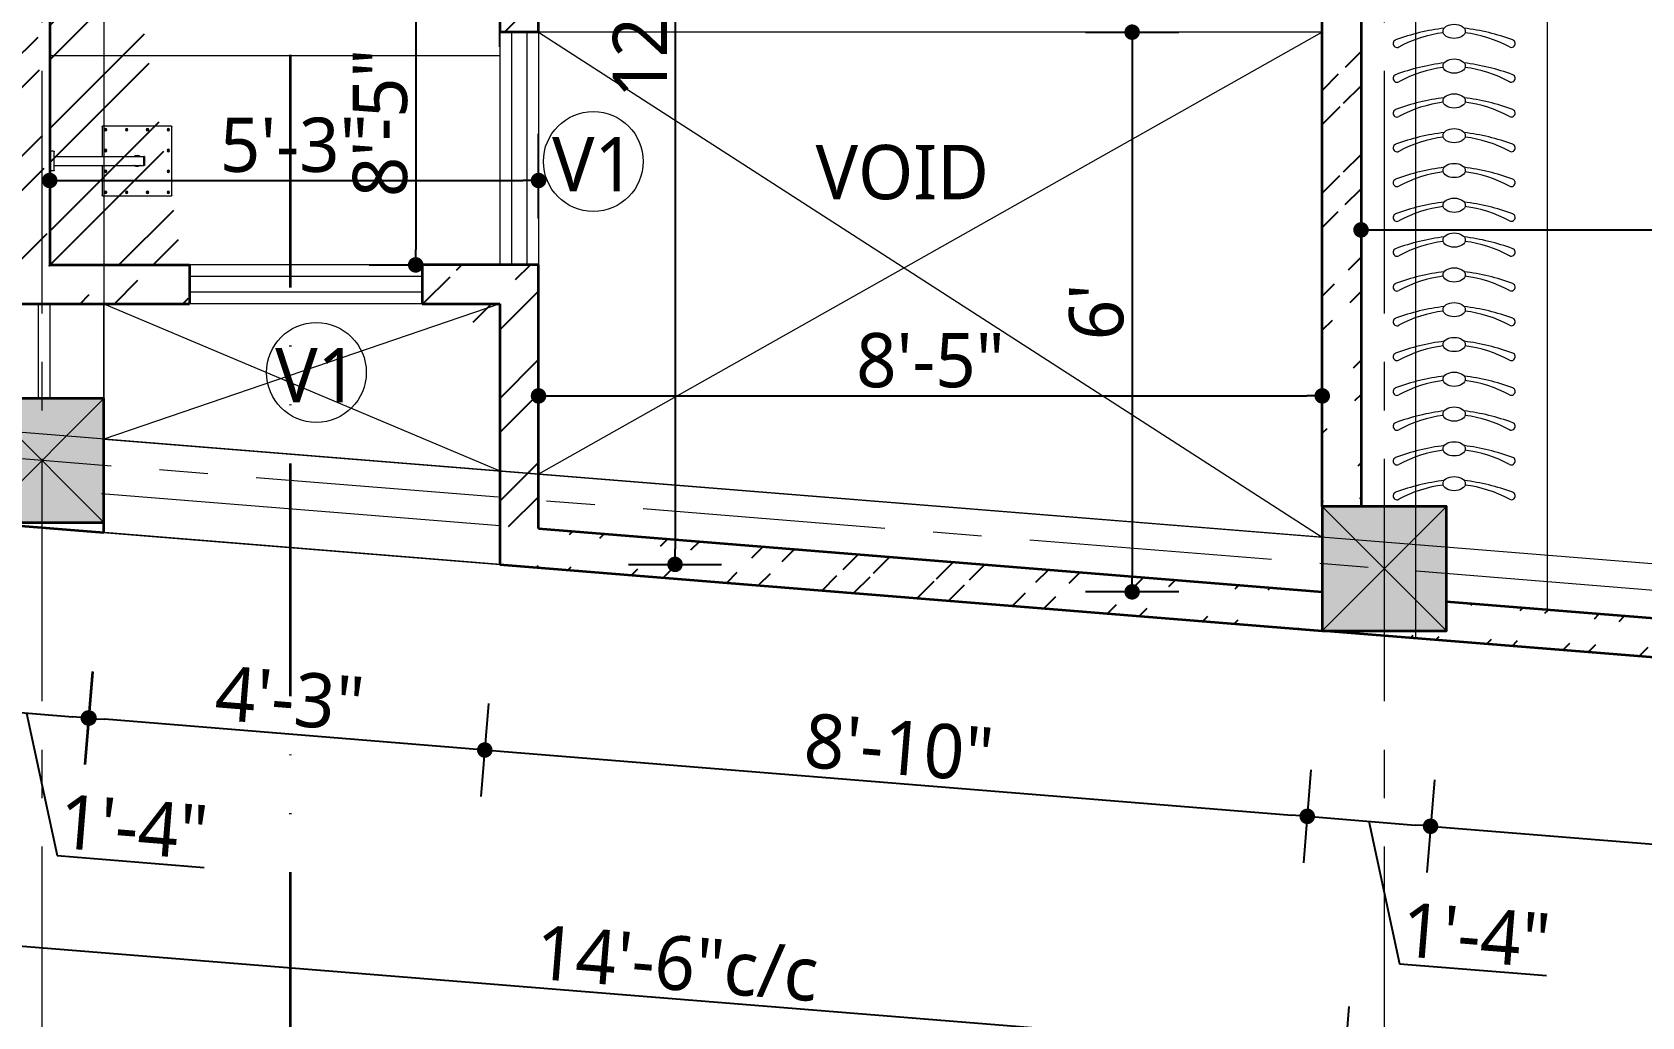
# Model space of a CAD drawing. Header units: inches. Extents: x 17146 to 31738, y -8920 to -2452.
# Drawn here: x 23002.5 to 23209.9, y -5385.4 to -5258.5 of the extents above; entities that cross this region are included whole.
import ezdxf

# ---------------------------------------------------------------- set-up
doc = ezdxf.new("R2010")
doc.units = ezdxf.units.IN
doc.header["$LTSCALE"] = 25
doc.header["$MEASUREMENT"] = 0
doc.header["$PDMODE"] = 3
for name, pattern in [('ACAD_ISO12W100', [21, 12, -3, 0, -3, 0, -3]), ('CENTER', [2, 1.25, -0.25, 0.25, -0.25]), ('CENTER2', [1.125, 0.75, -0.125, 0.125, -0.125])]:
    doc.linetypes.add(name, pattern=pattern)
doc.layers.get('Defpoints').update_dxf_attribs({"color": 251})
doc.layers.add('A-HATCH', color=7, linetype='Continuous')
doc.layers.add('Text-internal', color=7, linetype='Continuous')
for name, color, linetype, lineweight in [('A_Grid Name', 216, 'Continuous', 5), ('Center line', 252, 'CENTER', 20), ('Column', 130, 'Continuous', 35), ('Dim-external', 151, 'Continuous', 9), ('Dim-internal', 150, 'Continuous', 9), ('Door-window', 40, 'Continuous', 15), ('Furniture', 125, 'Continuous', 20), ('Hatch', 253, 'Continuous', 13), ('Section line', 30, 'Continuous', 35), ('sill', 30, 'Continuous', 20), ('text window', 212, 'Continuous', 20), ('Wall-Section', 6, 'Continuous', 35)]:
    doc.layers.add(name, color=color, linetype=linetype, lineweight=lineweight)
doc.styles.add('int text 1in-8ft', font='trebuc.ttf', dxfattribs={"height": 7})
doc.dimstyles.new('dim 1in-8ft', dxfattribs={"dimtxt": 7, "dimasz": 2, "dimexe": 6, "dimexo": 6, "dimgap": 1, "dimtad": 1, "dimdec": 0, "dimzin": 0, "dimdsep": 46, "dimlunit": 4, "dimtxsty": 'int text 1in-8ft', "dimblk": 'DOT', "dimcen": 4, "dimdle": 6, "dimclrt": 7, "dimadec": 0, "dimazin": 0, "dimtfac": 1, "dimtdec": 0, "dimtofl": 0, "dimtmove": 0, "dimatfit": 3, "dimfxl": 6, "dimfxlon": 1, "dimtolj": 1, "dimtzin": 0, "dimarcsym": 0})
doc.dimstyles.new('dim 1in-8ft c-c', dxfattribs={"dimtxt": 7, "dimasz": 2, "dimexe": 6, "dimexo": 6, "dimgap": 1, "dimtad": 1, "dimdec": 0, "dimzin": 0, "dimdsep": 46, "dimlunit": 4, "dimtxsty": 'int text 1in-8ft', "dimblk": 'DOT', "dimcen": 4, "dimdle": 6, "dimclrt": 7, "dimadec": 0, "dimazin": 0, "dimtfac": 1, "dimtdec": 0, "dimtofl": 0, "dimtmove": 0, "dimatfit": 3, "dimfxl": 6, "dimfxlon": 1, "dimtolj": 1, "dimtzin": 0, "dimarcsym": 0})
pattern_1 = [(45, (21802.997, -5239.595), (-6.629126, 6.629126), []), (45, (21807.416, -5239.595), (-6.629126, 6.629126), [])]

# ---------------------------------------------------------------- blocks, each defined once
blk = doc.blocks.new('col')
at = {"layer": 'Hatch'}
h = blk.add_hatch(color=256, dxfattribs=at)
h.dxf.hatch_style = 1
h.paths.add_polyline_path([(-8, -8), (8, -8), (8, 8), (-8, 8)])
at = {"layer": 'Column'}
blk.add_lwpolyline([(-8, -8), (8, -8), (8, 8), (-8, 8)], close=True, dxfattribs=at)
at = {"layer": 'Dim-external'}
for p, q in [((-8, 8), (8, -8)), ((8, 8), (-8, -8))]:
    blk.add_line(p, q, dxfattribs=at)
blk = doc.blocks.new('gridd')
at = {"layer": 'Dim-external'}
for p in [(168, -284.21), (341, -298.16)]:
    blk.add_blockref('col', p, dxfattribs=at)
blk = doc.blocks.new('Hanger')
at = {"layer": 'Furniture', "linetype": 'ByBlock', "ltscale": 100}
for centre, radius, start, end in [((2.32, -29.64), 30.31, 97.0193, 110.2753), ((-2.31, -29.64), 30.31, 69.7392, 82.9951), ((-8, -1.72), 0.537, 110.2753, 299.1036), ((0.62, -17.5), 17.44, 97.0449, 118.6315), ((-0.62, -17.5), 17.44, 61.383, 82.9696), ((8, -1.71), 0.537, 240.9108, 69.7392)]:
    blk.add_arc(centre, radius, start, end, dxfattribs=at)
blk.add_ellipse((0, 0), major_axis=(-1.55, 0), ratio=0.641458, dxfattribs=at)
blk = doc.blocks.new('*U40')
at = {"xscale": 0.9214072410725777, "yscale": 0.9214072410725777, "zscale": 0.9214072410725777}
blk.add_blockref('Hanger', (0, 0.58), dxfattribs=at)
blk = doc.blocks.new('*U39')
at = {"layer": 'Furniture', "color": 0, "linetype": 'ByBlock', "lineweight": -2, "transparency": 16777216}
for p in [(0, 85.23), (0, 80.74), (0, 76.26), (0, 71.77), (0, 67.29), (0, 62.8), (0, 58.31), (0, 53.83), (0, 49.34), (0, 44.86), (0, 40.37), (0, 35.89), (0, 31.4), (0, 26.91), (0, 22.43), (0, 17.94), (0, 13.46), (0, 8.97), (0, 4.49), (0, 0)]:
    blk.add_blockref('*U40', p, dxfattribs=at)
blk = doc.blocks.new('grid')
at = {"layer": 'Center line'}
for p, q in [((167, 115), (167, -402.29)), ((340, 115), (340, -416.08)), ((774, -334.17), (-175, -257.62))]:
    blk.add_line(p, q, dxfattribs=at)
blk = doc.blocks.new('_Dot')
at = {"color": 0, "linetype": 'ByBlock', "lineweight": -2}
blk.add_line((-0.5, 0), (-1, 0), dxfattribs=at)
at = {"color": 0, "linetype": 'ByBlock', "const_width": 0.5}
blk.add_lwpolyline([(-0.25, 0, 1), (0.25, 0, 1)], format="xyb", close=True, dxfattribs=at)
blk = doc.blocks.new('*D186')
at = {"layer": 'Defpoints', "color": 0, "transparency": 16777216}
for p in [(22995.73, -5321.69), (23011.73, -5321.85), (23009.71, -5346.89)]:
    blk.add_point(p, dxfattribs=at)
at = {"layer": 'Dim-external', "color": 0, "lineweight": -2, "transparency": 16777216}
for p, q in [((22994.28, -5339.63), (22993.31, -5351.59)), ((23010.19, -5340.91), (23009.22, -5352.87)), ((22995.79, -5345.77), (23007.71, -5346.73)), ((23001.75, -5346.25), (23005.69, -5364.63)), ((23005.69, -5364.63), (23024.66, -5366.16))]:
    blk.add_line(p, q, dxfattribs=at)
at = {"layer": 'Dim-external', "color": 0, "lineweight": -2, "transparency": 16777216, "xscale": 2, "yscale": 2, "zscale": 2}
for p, rotation in [((22993.8, -5345.61), 175.3884517382357), ((23009.71, -5346.89), 355.3884517382357)]:
    blk.add_blockref('_Dot', p, dxfattribs=dict(at, rotation=rotation))
at = {"layer": 'Dim-external', "color": 7, "transparency": 16777216, "insert": (23015.53, -5360.91), "char_height": 7, "attachment_point": 5, "rotation": 355.3885, "style": 'int text 1in-8ft'}
blk.add_mtext('\\A1;1\'-4"', dxfattribs=at)
blk = doc.blocks.new('*D187')
at = {"layer": 'Defpoints', "color": 0, "transparency": 16777216}
for p in [(23062.73, -5327.09), (23168.73, -5335.64), (23166.8, -5359.57)]:
    blk.add_point(p, dxfattribs=at)
at = {"layer": 'Dim-external', "color": 0, "lineweight": -2, "transparency": 16777216}
for p, q in [((23061.28, -5345.03), (23060.31, -5357)), ((23062.79, -5351.18), (23164.8, -5359.4)), ((23167.28, -5353.58), (23166.31, -5365.55))]:
    blk.add_line(p, q, dxfattribs=at)
at = {"layer": 'Dim-external', "color": 0, "lineweight": -2, "transparency": 16777216, "xscale": 2, "yscale": 2, "zscale": 2}
for p, rotation in [((23060.8, -5351.02), 175.3884517382357), ((23166.8, -5359.57), 355.3884517382357)]:
    blk.add_blockref('_Dot', p, dxfattribs=dict(at, rotation=rotation))
at = {"layer": 'Dim-external', "color": 7, "transparency": 16777216, "insert": (23114.16, -5350.74), "char_height": 7, "attachment_point": 5, "rotation": 355.3885, "style": 'int text 1in-8ft'}
blk.add_mtext('\\A1;8\'-10"', dxfattribs=at)
blk = doc.blocks.new('*D188')
at = {"layer": 'Defpoints', "color": 0, "transparency": 16777216}
for p in [(23168.73, -5335.64), (23184.73, -5335.64), (23182.69, -5360.85)]:
    blk.add_point(p, dxfattribs=at)
at = {"layer": 'Dim-external', "color": 0, "lineweight": -2, "transparency": 16777216}
for p, q in [((23167.28, -5353.58), (23166.31, -5365.55)), ((23183.18, -5354.87), (23182.21, -5366.83)), ((23168.79, -5359.73), (23180.7, -5360.69)), ((23174.74, -5360.21), (23178.68, -5378.58)), ((23178.68, -5378.58), (23197.65, -5380.11))]:
    blk.add_line(p, q, dxfattribs=at)
at = {"layer": 'Dim-external', "color": 0, "lineweight": -2, "transparency": 16777216, "xscale": 2, "yscale": 2, "zscale": 2}
for p, rotation in [((23166.8, -5359.57), 175.3884517382357), ((23182.69, -5360.85), 355.3884517382357)]:
    blk.add_blockref('_Dot', p, dxfattribs=dict(at, rotation=rotation))
at = {"layer": 'Dim-external', "color": 7, "transparency": 16777216, "insert": (23188.53, -5374.86), "char_height": 7, "attachment_point": 5, "rotation": 355.3885, "style": 'int text 1in-8ft'}
blk.add_mtext('\\A1;1\'-4"', dxfattribs=at)
blk = doc.blocks.new('*D189')
at = {"layer": 'Defpoints', "color": 0, "transparency": 16777216}
for p in [(23184.73, -5335.64), (23334.73, -5349.03), (23332.8, -5372.95)]:
    blk.add_point(p, dxfattribs=at)
at = {"layer": 'Dim-external', "color": 0, "lineweight": -2, "transparency": 16777216}
for p, q in [((23183.18, -5354.87), (23182.21, -5366.83)), ((23184.69, -5361.01), (23330.8, -5372.79)), ((23333.28, -5366.97), (23332.31, -5378.94))]:
    blk.add_line(p, q, dxfattribs=at)
at = {"layer": 'Dim-external', "color": 0, "lineweight": -2, "transparency": 16777216, "xscale": 2, "yscale": 2, "zscale": 2}
for p, rotation in [((23182.69, -5360.85), 175.3884517382357), ((23332.8, -5372.95), 355.3884517382357)]:
    blk.add_blockref('_Dot', p, dxfattribs=dict(at, rotation=rotation))
at = {"layer": 'Dim-external', "color": 7, "transparency": 16777216, "insert": (23258.11, -5362.4), "char_height": 7, "attachment_point": 5, "rotation": 355.3885, "style": 'int text 1in-8ft'}
blk.add_mtext('\\A1;12\'-7"', dxfattribs=at)
blk = doc.blocks.new('*D192')
at = {"layer": 'Defpoints', "color": 0, "transparency": 16777216}
for p in [(23003.73, -5313.69), (23176.73, -5327.64), (23171.69, -5390.06)]:
    blk.add_point(p, dxfattribs=at)
at = {"layer": 'Dim-external', "color": 0, "lineweight": -2, "transparency": 16777216}
for p, q in [((22999.17, -5370.12), (22998.21, -5382.08)), ((23000.69, -5376.26), (23169.7, -5389.9)), ((23172.17, -5384.08), (23171.21, -5396.04))]:
    blk.add_line(p, q, dxfattribs=at)
at = {"layer": 'Dim-external', "color": 0, "lineweight": -2, "transparency": 16777216, "xscale": 2, "yscale": 2, "zscale": 2}
for p, rotation in [((22998.69, -5376.1), 175.3884517382402), ((23171.69, -5390.06), 355.3884517382402)]:
    blk.add_blockref('_Dot', p, dxfattribs=dict(at, rotation=rotation))
at = {"layer": 'Dim-external', "color": 7, "transparency": 16777216, "insert": (23085.56, -5378.52), "char_height": 7, "attachment_point": 5, "rotation": 355.3885, "style": 'int text 1in-8ft'}
blk.add_mtext('\\A1;14\'-6"c/c', dxfattribs=at)
blk = doc.blocks.new('*D193')
at = {"layer": 'Defpoints', "color": 0, "transparency": 16777216}
for p in [(23176.73, -5327.64), (23342.73, -5341.03), (23337.69, -5403.45)]:
    blk.add_point(p, dxfattribs=at)
at = {"layer": 'Dim-external', "color": 0, "lineweight": -2, "transparency": 16777216}
for p, q in [((23172.17, -5384.08), (23171.21, -5396.04)), ((23173.69, -5390.22), (23335.7, -5403.29)), ((23338.17, -5397.47), (23337.21, -5409.43))]:
    blk.add_line(p, q, dxfattribs=at)
at = {"layer": 'Dim-external', "color": 0, "lineweight": -2, "transparency": 16777216, "xscale": 2, "yscale": 2, "zscale": 2}
for p, rotation in [((23171.69, -5390.06), 175.3884517382402), ((23337.69, -5403.45), 355.3884517382402)]:
    blk.add_blockref('_Dot', p, dxfattribs=dict(at, rotation=rotation))
at = {"layer": 'Dim-external', "color": 7, "transparency": 16777216, "insert": (23255.06, -5392.21), "char_height": 7, "attachment_point": 5, "rotation": 355.3885, "style": 'int text 1in-8ft'}
blk.add_mtext('\\A1;13\'-11"c/c', dxfattribs=at)
blk = doc.blocks.new('*D201')
at = {"layer": 'Defpoints', "color": 0, "transparency": 16777216}
for p in [(22837.73, -5300.3), (23003.73, -5313.69), (22832.69, -5362.71)]:
    blk.add_point(p, dxfattribs=at)
at = {"layer": 'Dim-external', "color": 0, "lineweight": -2, "transparency": 16777216}
for p, q in [((22833.17, -5356.73), (22832.21, -5368.69)), ((22996.7, -5375.94), (22834.69, -5362.87)), ((22999.17, -5370.12), (22998.21, -5382.08))]:
    blk.add_line(p, q, dxfattribs=at)
at = {"layer": 'Dim-external', "color": 0, "lineweight": -2, "transparency": 16777216, "xscale": 2, "yscale": 2, "zscale": 2}
for p, rotation in [((22832.69, -5362.71), 175.3884517382402), ((22998.69, -5376.1), 355.3884517382402)]:
    blk.add_blockref('_Dot', p, dxfattribs=dict(at, rotation=rotation))
at = {"layer": 'Dim-external', "color": 7, "transparency": 16777216, "insert": (22916.06, -5364.86), "char_height": 7, "attachment_point": 5, "rotation": 355.3885, "style": 'int text 1in-8ft'}
blk.add_mtext('\\A1;13\'-11"c/c', dxfattribs=at)
blk = doc.blocks.new('*D202')
at = {"layer": 'Defpoints', "color": 0, "transparency": 16777216}
for p in [(22799.73, -5305.88), (23413.73, -5355.4), (23407.74, -5429.58)]:
    blk.add_point(p, dxfattribs=at)
at = {"layer": 'Dim-external', "color": 0, "lineweight": -2, "transparency": 16777216}
for p, q in [((22794.23, -5374.07), (22793.26, -5386.04)), ((22795.74, -5380.22), (23405.75, -5429.42)), ((23408.23, -5423.6), (23407.26, -5435.56))]:
    blk.add_line(p, q, dxfattribs=at)
at = {"layer": 'Dim-external', "color": 0, "lineweight": -2, "transparency": 16777216, "xscale": 2, "yscale": 2, "zscale": 2}
for p, rotation in [((22793.74, -5380.06), 175.3884517382374), ((23407.74, -5429.58), 355.3884517382375)]:
    blk.add_blockref('_Dot', p, dxfattribs=dict(at, rotation=rotation))
at = {"layer": 'Dim-external', "color": 7, "transparency": 16777216, "insert": (23101.11, -5400.29), "char_height": 7, "attachment_point": 5, "rotation": 355.3885, "style": 'int text 1in-8ft'}
blk.add_mtext('\\A1;51\'-4"', dxfattribs=at)
blk = doc.blocks.new('sec1')
at = {"layer": 'Section line', "linetype": 'ACAD_ISO12W100', "ltscale": 0.1}
blk.add_line((0, 162), (0, -396.16), dxfattribs=at)
blk = doc.blocks.new('*D403')
at = {"layer": 'Defpoints', "color": 0, "transparency": 16777216}
for p in [(23062.73, -5254.38), (23004.73, -5288.48), (23062.73, -5288.48)]:
    blk.add_point(p, dxfattribs=at)
at = {"layer": 'Dim-internal', "color": 0, "lineweight": -2, "transparency": 16777216}
for p, q in [((23004.73, -5260.38), (23004.73, -5248.38)), ((23062.73, -5260.38), (23062.73, -5248.38)), ((23006.73, -5254.38), (23060.73, -5254.38))]:
    blk.add_line(p, q, dxfattribs=at)
at = {"layer": 'Dim-internal', "color": 0, "lineweight": -2, "transparency": 16777216, "xscale": 2, "yscale": 2, "zscale": 2, "rotation": 180}
blk.add_blockref('_Dot', (23004.73, -5254.38), dxfattribs=at)
at = {"layer": 'Dim-internal', "color": 0, "lineweight": -2, "transparency": 16777216, "xscale": 2, "yscale": 2, "zscale": 2}
blk.add_blockref('_Dot', (23062.73, -5254.38), dxfattribs=at)
at = {"layer": 'Dim-internal', "color": 7, "transparency": 16777216, "insert": (23022.84, -5249.82), "char_height": 7, "attachment_point": 5, "style": 'int text 1in-8ft'}
blk.add_mtext('\\A1;4\'-10"', dxfattribs=at)
blk = doc.blocks.new('*D404')
at = {"layer": 'Defpoints', "color": 0, "transparency": 16777216}
for p in [(23011.73, -5187.48), (23013.25, -5288.48), (23051.9, -5288.48)]:
    blk.add_point(p, dxfattribs=at)
at = {"layer": 'Dim-internal', "color": 0, "lineweight": -2, "transparency": 16777216}
for p, q in [((23045.9, -5187.48), (23057.9, -5187.48)), ((23051.9, -5189.48), (23051.9, -5286.48)), ((23045.9, -5288.48), (23057.9, -5288.48))]:
    blk.add_line(p, q, dxfattribs=at)
at = {"layer": 'Dim-internal', "color": 0, "lineweight": -2, "transparency": 16777216, "xscale": 2, "yscale": 2, "zscale": 2}
for p, rotation in [((23051.9, -5187.48), 90), ((23051.9, -5288.48), 270)]:
    blk.add_blockref('_Dot', p, dxfattribs=dict(at, rotation=rotation))
at = {"layer": 'Dim-internal', "color": 7, "transparency": 16777216, "insert": (23047.34, -5270.17), "char_height": 7, "attachment_point": 5, "rotation": 90, "style": 'int text 1in-8ft'}
blk.add_mtext('\\A1;8\'-5"', dxfattribs=at)
blk = doc.blocks.new('*D405')
at = {"layer": 'Defpoints', "color": 0, "transparency": 16777216}
for p in [(23067.73, -5258.48), (23168.73, -5258.48), (23168.73, -5305.37)]:
    blk.add_point(p, dxfattribs=at)
at = {"layer": 'Dim-internal', "color": 0, "lineweight": -2, "transparency": 16777216}
for p, q in [((23067.73, -5299.37), (23067.73, -5311.37)), ((23168.73, -5299.37), (23168.73, -5311.37)), ((23069.73, -5305.37), (23166.73, -5305.37))]:
    blk.add_line(p, q, dxfattribs=at)
at = {"layer": 'Dim-internal', "color": 0, "lineweight": -2, "transparency": 16777216, "xscale": 2, "yscale": 2, "zscale": 2, "rotation": 180}
blk.add_blockref('_Dot', (23067.73, -5305.37), dxfattribs=at)
at = {"layer": 'Dim-internal', "color": 0, "lineweight": -2, "transparency": 16777216, "xscale": 2, "yscale": 2, "zscale": 2}
blk.add_blockref('_Dot', (23168.73, -5305.37), dxfattribs=at)
at = {"layer": 'Dim-internal', "color": 7, "transparency": 16777216, "insert": (23118.23, -5300.81), "char_height": 7, "attachment_point": 5, "style": 'int text 1in-8ft'}
blk.add_mtext('\\A1;8\'-5"', dxfattribs=at)
blk = doc.blocks.new('*D406')
at = {"layer": 'Defpoints', "color": 0, "transparency": 16777216}
for p in [(23118.23, -5258.48), (23144.23, -5330.63), (23168.73, -5330.63)]:
    blk.add_point(p, dxfattribs=at)
at = {"layer": 'Dim-internal', "color": 0, "lineweight": -2, "transparency": 16777216}
for p, q in [((23138.23, -5258.48), (23150.23, -5258.48)), ((23144.23, -5260.48), (23144.23, -5328.63)), ((23150.23, -5330.63), (23138.23, -5330.63))]:
    blk.add_line(p, q, dxfattribs=at)
at = {"layer": 'Dim-internal', "color": 0, "lineweight": -2, "transparency": 16777216, "xscale": 2, "yscale": 2, "zscale": 2}
for p, rotation in [((23144.23, -5258.48), 90), ((23144.23, -5330.63), 270)]:
    blk.add_blockref('_Dot', p, dxfattribs=dict(at, rotation=rotation))
at = {"layer": 'Dim-internal', "color": 7, "transparency": 16777216, "insert": (23139.65, -5294.55), "char_height": 7, "attachment_point": 5, "rotation": 90, "style": 'int text 1in-8ft'}
blk.add_mtext("\\A1;6'", dxfattribs=at)
blk = doc.blocks.new('*D414')
at = {"layer": 'Defpoints', "color": 0, "transparency": 16777216}
for p in [(23173.73, -5223.48), (23341.73, -5223.48), (23341.73, -5283.97)]:
    blk.add_point(p, dxfattribs=at)
at = {"layer": 'Dim-internal', "color": 0, "lineweight": -2, "transparency": 16777216}
for p, q in [((23173.73, -5277.97), (23173.73, -5289.97)), ((23341.73, -5277.97), (23341.73, -5289.97)), ((23175.73, -5283.97), (23339.73, -5283.97))]:
    blk.add_line(p, q, dxfattribs=at)
at = {"layer": 'Dim-internal', "color": 0, "lineweight": -2, "transparency": 16777216, "xscale": 2, "yscale": 2, "zscale": 2, "rotation": 180}
blk.add_blockref('_Dot', (23173.73, -5283.97), dxfattribs=at)
at = {"layer": 'Dim-internal', "color": 0, "lineweight": -2, "transparency": 16777216, "xscale": 2, "yscale": 2, "zscale": 2}
blk.add_blockref('_Dot', (23341.73, -5283.97), dxfattribs=at)
at = {"layer": 'Dim-internal', "color": 7, "transparency": 16777216, "insert": (23257.73, -5279.47), "char_height": 7, "attachment_point": 5, "style": 'int text 1in-8ft'}
blk.add_mtext("\\A1;14'", dxfattribs=at)
blk = doc.blocks.new('BP1')
at = {"layer": 'A_Grid Name'}
for p, q in [((212, 0), (212, -301.5)), ((369, 0), (369, -314.16)), ((381, 0), (381, -315.13)), ((614, -321.89), (0, -272.36)), ((614, -333.93), (0, -284.4))]:
    blk.add_line(p, q, dxfattribs=at)
blk = doc.blocks.new('45')
at = {"linetype": 'Continuous'}
for p, q in [((-32.5, 0), (-29.5, 0)), ((-32.5, -13), (-32.5, 0)), ((-29.5, 0), (29.5, 0)), ((29.5, 0), (32.5, 0)), ((32.5, -13), (32.5, 0)), ((-29.5, -15), (-30.5, -15)), ((29.5, -15), (-29.5, -15)), ((-15, -15), (-15, -308.5)), ((15, -15), (15, -308.5)), ((30.5, -15), (29.5, -15)), ((-114.3, -399.3), (-114.3, -172.7)), ((-113.3, -171.7), (-15, -171.7)), ((-104.4, -183), (-104.4, -184)), ((-103, -183), (-104.4, -183)), ((-104.4, -184), (-103, -184)), ((-103.6, -183), (-103.6, -184)), ((-102, -181.6), (-103, -181.6)), ((-103, -181.6), (-103, -183)), ((-102, -182.4), (-103, -182.4)), ((-103, -184), (-103, -185.5)), ((-103, -184.6), (-102, -184.6)), ((-103, -185.5), (-102, -185.5)), ((-102, -183), (-102, -181.6)), ((-100.5, -183), (-102, -183)), ((-102, -184), (-100.5, -184)), ((-102, -185.5), (-102, -184)), ((-101.4, -184), (-101.4, -183)), ((-100.5, -184), (-100.5, -183)), ((-36.1, -183), (-36.1, -184)), ((-34.7, -183), (-36.1, -183)), ((-36.1, -184), (-34.7, -184)), ((-35.2, -183), (-35.2, -184)), ((-33.7, -181.6), (-34.7, -181.6)), ((-34.7, -181.6), (-34.7, -183)), ((-33.7, -182.4), (-34.7, -182.4)), ((-34.7, -184), (-34.7, -185.5)), ((-34.7, -184.6), (-33.7, -184.6)), ((-34.7, -185.5), (-33.7, -185.5)), ((-33.7, -183), (-33.7, -181.6)), ((-32.2, -183), (-33.7, -183)), ((-33.7, -184), (-32.2, -184)), ((-33.7, -185.5), (-33.7, -184)), ((-33.1, -184), (-33.1, -183)), ((-32.2, -184), (-32.2, -183)), ((15, -171.7), (113.3, -171.7)), ((32.2, -183), (32.2, -184)), ((33.7, -183), (32.2, -183)), ((32.2, -184), (33.7, -184)), ((33.1, -183), (33.1, -184)), ((34.7, -181.6), (33.7, -181.6)), ((33.7, -181.6), (33.7, -183)), ((34.7, -182.4), (33.7, -182.4)), ((33.7, -184), (33.7, -185.5)), ((33.7, -184.6), (34.7, -184.6)), ((33.7, -185.5), (34.7, -185.5)), ((34.7, -183), (34.7, -181.6)), ((36.1, -183), (34.7, -183)), ((34.7, -184), (36.1, -184)), ((34.7, -185.5), (34.7, -184)), ((35.2, -184), (35.2, -183)), ((36.1, -184), (36.1, -183)), ((100.6, -183), (100.6, -184)), ((102, -183), (100.6, -183)), ((100.6, -184), (102, -184)), ((101.4, -183), (101.4, -184)), ((103, -181.6), (102, -181.6)), ((102, -181.6), (102, -183)), ((103, -182.4), (102, -182.4)), ((102, -184), (102, -185.5)), ((102, -184.6), (103, -184.6)), ((102, -185.5), (103, -185.5)), ((103, -183), (103, -181.6)), ((104.5, -183), (103, -183)), ((103, -184), (104.5, -184)), ((103, -185.5), (103, -184)), ((103.6, -184), (103.6, -183)), ((104.5, -184), (104.5, -183)), ((114.3, -172.7), (114.3, -399.3)), ((-104.4, -251.3), (-104.4, -252.3)), ((-103, -251.3), (-104.4, -251.3)), ((-104.4, -252.3), (-103, -252.3)), ((-103.6, -251.3), (-103.6, -252.3)), ((-102, -249.9), (-103, -249.9)), ((-103, -249.9), (-103, -251.3)), ((-102, -250.8), (-103, -250.8)), ((-103, -252.3), (-103, -253.8)), ((-103, -252.9), (-102, -252.9)), ((-103, -253.8), (-102, -253.8)), ((-102, -251.3), (-102, -249.9)), ((-100.5, -251.3), (-102, -251.3)), ((-102, -252.3), (-100.5, -252.3)), ((-102, -253.8), (-102, -252.3)), ((-101.4, -252.3), (-101.4, -251.3)), ((-100.5, -252.3), (-100.5, -251.3)), ((100.6, -251.3), (100.6, -252.3)), ((102, -251.3), (100.6, -251.3)), ((100.6, -252.3), (102, -252.3)), ((101.4, -251.3), (101.4, -252.3)), ((103, -249.9), (102, -249.9)), ((102, -249.9), (102, -251.3)), ((103, -250.8), (102, -250.8)), ((102, -252.3), (102, -253.8)), ((102, -252.9), (103, -252.9)), ((102, -253.8), (103, -253.8)), ((103, -251.3), (103, -249.9)), ((104.5, -251.3), (103, -251.3)), ((103, -252.3), (104.5, -252.3)), ((103, -253.8), (103, -252.3)), ((103.6, -252.3), (103.6, -251.3)), ((104.5, -252.3), (104.5, -251.3)), ((15, -308.5), (-15, -308.5)), ((-15, -308.5), (15, -308.5)), ((-15, -310), (-15, -308.5)), ((-15, -310), (15, -310)), ((15, -310), (15, -308.5)), ((-104.4, -319.7), (-104.4, -320.7)), ((-103, -319.7), (-104.4, -319.7)), ((-104.4, -320.7), (-103, -320.7)), ((-103.6, -319.7), (-103.6, -320.7)), ((-102, -318.2), (-103, -318.2)), ((-103, -318.2), (-103, -319.7)), ((-102, -319.1), (-103, -319.1)), ((-103, -320.7), (-103, -322.1)), ((-103, -321.2), (-102, -321.2)), ((-103, -322.1), (-102, -322.1)), ((-102, -319.7), (-102, -318.2)), ((-100.5, -319.7), (-102, -319.7)), ((-102, -320.7), (-100.5, -320.7)), ((-102, -322.1), (-102, -320.7)), ((-101.4, -320.7), (-101.4, -319.7)), ((-100.5, -320.7), (-100.5, -319.7)), ((100.6, -319.7), (100.6, -320.7)), ((102, -319.7), (100.6, -319.7)), ((100.6, -320.7), (102, -320.7)), ((101.4, -319.7), (101.4, -320.7)), ((103, -318.2), (102, -318.2)), ((102, -318.2), (102, -319.7)), ((103, -319.1), (102, -319.1)), ((102, -320.7), (102, -322.1)), ((102, -321.2), (103, -321.2)), ((102, -322.1), (103, -322.1)), ((103, -319.7), (103, -318.2)), ((104.5, -319.7), (103, -319.7)), ((103, -320.7), (104.5, -320.7)), ((103, -322.1), (103, -320.7)), ((103.6, -320.7), (103.6, -319.7)), ((104.5, -320.7), (104.5, -319.7)), ((113.3, -400.3), (-113.3, -400.3)), ((-104.4, -388), (-104.4, -389)), ((-103, -388), (-104.4, -388)), ((-104.4, -389), (-103, -389)), ((-103.6, -388), (-103.6, -389)), ((-102, -386.6), (-103, -386.6)), ((-103, -386.6), (-103, -388)), ((-102, -387.4), (-103, -387.4)), ((-103, -389), (-103, -390.5)), ((-103, -389.6), (-102, -389.6)), ((-103, -390.5), (-102, -390.5)), ((-102, -388), (-102, -386.6)), ((-100.5, -388), (-102, -388)), ((-102, -389), (-100.5, -389)), ((-102, -390.5), (-102, -389)), ((-101.4, -389), (-101.4, -388)), ((-100.5, -389), (-100.5, -388)), ((-36.1, -388), (-36.1, -389)), ((-34.7, -388), (-36.1, -388)), ((-36.1, -389), (-34.7, -389)), ((-35.2, -388), (-35.2, -389)), ((-33.7, -386.6), (-34.7, -386.6)), ((-34.7, -386.6), (-34.7, -388)), ((-33.7, -387.4), (-34.7, -387.4)), ((-34.7, -389), (-34.7, -390.5)), ((-34.7, -389.6), (-33.7, -389.6)), ((-34.7, -390.5), (-33.7, -390.5)), ((-33.7, -388), (-33.7, -386.6)), ((-32.2, -388), (-33.7, -388)), ((-33.7, -389), (-32.2, -389)), ((-33.7, -390.5), (-33.7, -389)), ((-33.1, -389), (-33.1, -388)), ((-32.2, -389), (-32.2, -388)), ((32.2, -388), (32.2, -389)), ((33.7, -388), (32.2, -388)), ((32.2, -389), (33.7, -389)), ((33.1, -388), (33.1, -389)), ((34.7, -386.6), (33.7, -386.6)), ((33.7, -386.6), (33.7, -388)), ((34.7, -387.4), (33.7, -387.4)), ((33.7, -389), (33.7, -390.5)), ((33.7, -389.6), (34.7, -389.6)), ((33.7, -390.5), (34.7, -390.5)), ((34.7, -388), (34.7, -386.6)), ((36.1, -388), (34.7, -388)), ((34.7, -389), (36.1, -389)), ((34.7, -390.5), (34.7, -389)), ((35.2, -389), (35.2, -388)), ((36.1, -389), (36.1, -388)), ((100.6, -388), (100.6, -389)), ((102, -388), (100.6, -388)), ((100.6, -389), (102, -389)), ((101.4, -388), (101.4, -389)), ((103, -386.6), (102, -386.6)), ((102, -386.6), (102, -388)), ((103, -387.4), (102, -387.4)), ((102, -389), (102, -390.5)), ((102, -389.6), (103, -389.6)), ((102, -390.5), (103, -390.5)), ((103, -388), (103, -386.6)), ((104.5, -388), (103, -388)), ((103, -389), (104.5, -389)), ((103, -390.5), (103, -389)), ((103.6, -389), (103.6, -388)), ((104.5, -389), (104.5, -388))]:
    blk.add_line(p, q, dxfattribs=at)
at = {"linetype": 'CENTER2'}
blk.add_line((20, 0), (-20, 0), dxfattribs=at)
at = {"linetype": 'Continuous'}
for centre in [(-102.5, -183.5), (-34.2, -183.5), (34.2, -183.5), (102.5, -183.5), (-102.5, -251.8), (102.5, -251.8), (-102.5, -320.2), (102.5, -320.2), (-102.5, -388.5), (-34.2, -388.5), (34.2, -388.5), (102.5, -388.5)]:
    blk.add_circle(centre, 4, dxfattribs=at)
for centre, radius, start, end in [((-30.5, -13), 2, 180, 270), ((30.5, -13), 2, 270, 0), ((-113.3, -172.7), 1, 90, 180), ((113.3, -172.7), 1, 0, 90), ((0, -286), 18.5, 144.1752, 215.8248), ((0, -286), 18.4, 144.6089, 215.3911), ((0, -286), 18.1, 145.9684, 214.0316), ((0, -286), 18, 146.4427, 213.5573), ((0, -286), 16.4, 156.4575, 203.5425), ((0, -286), 18.5, 0, 35.8248), ((0, -286), 18.4, 0, 35.3911), ((0, -286), 18.1, 0, 34.0316), ((0, -286), 18, 326.4427, 33.5573), ((0, -286), 16.4, 336.4575, 23.5425), ((0, -286), 18.5, 324.1752, 0), ((0, -286), 18.1, 325.9684, 0), ((0, -286), 18.4, 324.6089, 0), ((-113.3, -399.3), 1, 180, 270), ((113.3, -399.3), 1, 270, 0)]:
    blk.add_arc(centre, radius, start, end, dxfattribs=at)
blk = doc.blocks.new('*D522')
at = {"layer": 'Defpoints', "color": 0, "transparency": 16777216}
for p in [(23011.73, -5322.98), (23062.73, -5327.09), (23009.8, -5346.9)]:
    blk.add_point(p, dxfattribs=at)
at = {"layer": 'Dim-external', "color": 0, "lineweight": -2, "transparency": 16777216}
for p, q in [((23010.28, -5340.92), (23009.31, -5352.88)), ((23061.28, -5345.03), (23060.31, -5357)), ((23058.8, -5350.85), (23011.79, -5347.06))]:
    blk.add_line(p, q, dxfattribs=at)
at = {"layer": 'Dim-external', "color": 0, "lineweight": -2, "transparency": 16777216, "xscale": 2, "yscale": 2, "zscale": 2}
for p, rotation in [((23009.8, -5346.9), 175.3884517382357), ((23060.8, -5351.02), 355.3884517382357)]:
    blk.add_blockref('_Dot', p, dxfattribs=dict(at, rotation=rotation))
at = {"layer": 'Dim-external', "color": 7, "transparency": 16777216, "insert": (23035.66, -5344.41), "char_height": 7, "attachment_point": 5, "rotation": 355.3885, "style": 'int text 1in-8ft'}
blk.add_mtext('\\A1;4\'-3"', dxfattribs=at)
blk = doc.blocks.new('*D537')
at = {"layer": 'Defpoints', "color": 0, "transparency": 16777216}
for p in [(23041.73, -5182.48), (23062.73, -5327.09), (23085.32, -5327.09)]:
    blk.add_point(p, dxfattribs=at)
at = {"layer": 'Wall-Section', "color": 0, "lineweight": -2, "transparency": 16777216}
for p, q in [((23079.32, -5182.48), (23091.32, -5182.48)), ((23085.32, -5184.48), (23085.32, -5325.09)), ((23079.32, -5327.09), (23091.32, -5327.09))]:
    blk.add_line(p, q, dxfattribs=at)
at = {"layer": 'Wall-Section', "color": 0, "lineweight": -2, "transparency": 16777216, "xscale": 2, "yscale": 2, "zscale": 2}
for p, rotation in [((23085.32, -5182.48), 90), ((23085.32, -5327.09), 270)]:
    blk.add_blockref('_Dot', p, dxfattribs=dict(at, rotation=rotation))
at = {"layer": 'Wall-Section', "color": 7, "transparency": 16777216, "insert": (23080.8, -5254.79), "char_height": 7, "attachment_point": 5, "rotation": 90, "style": 'int text 1in-8ft'}
blk.add_mtext('\\A1;12\'-1"', dxfattribs=at)
blk = doc.blocks.new('*D538')
at = {"layer": 'Defpoints', "color": 0, "transparency": 16777216}
for p in [(23067.73, -5277.6), (23004.73, -5288.48), (23067.73, -5288.48)]:
    blk.add_point(p, dxfattribs=at)
at = {"layer": 'Wall-Section', "color": 0, "lineweight": -2, "transparency": 16777216}
for p, q in [((23004.73, -5282.48), (23004.73, -5271.6)), ((23067.73, -5282.48), (23067.73, -5271.6)), ((23006.73, -5277.6), (23065.73, -5277.6))]:
    blk.add_line(p, q, dxfattribs=at)
at = {"layer": 'Wall-Section', "color": 0, "lineweight": -2, "transparency": 16777216, "xscale": 2, "yscale": 2, "zscale": 2, "rotation": 180}
blk.add_blockref('_Dot', (23004.73, -5277.6), dxfattribs=at)
at = {"layer": 'Wall-Section', "color": 0, "lineweight": -2, "transparency": 16777216, "xscale": 2, "yscale": 2, "zscale": 2}
blk.add_blockref('_Dot', (23067.73, -5277.6), dxfattribs=at)
at = {"layer": 'Wall-Section', "color": 7, "transparency": 16777216, "insert": (23036.23, -5273.04), "char_height": 7, "attachment_point": 5, "style": 'int text 1in-8ft'}
blk.add_mtext('\\A1;5\'-3"', dxfattribs=at)

msp = doc.modelspace()

# ---------------------------------------------------------------- hatches: boundary and pattern name
at = {"layer": 'A-HATCH'}
h = msp.add_hatch(dxfattribs=at)
h.set_pattern_fill('ANSI32', color=256, scale=25, style=0)
h.set_pattern_definition([(45, (21802.997, -5241.595), (-6.629126, 6.629126), []), (45, (21807.416, -5241.595), (-6.629126, 6.629126), [])])
edge = h.paths.add_edge_path()
edge.add_line((23062.73, -5200.48), (23062.73, -5258.48))
edge.add_line((23062.73, -5258.48), (23067.73, -5258.48))
edge.add_line((23067.73, -5258.48), (23067.73, -5200.48))
edge.add_arc((23049.73, -5200.48), 18, 0, 90)
edge.add_line((23049.73, -5182.48), (23041.73, -5182.48))
edge.add_line((23041.73, -5182.48), (23041.73, -5187.48))
edge.add_line((23041.73, -5187.48), (23049.73, -5187.48))
edge.add_arc((23049.73, -5200.48), 13, 0, 90, ccw=False)
h = msp.add_hatch(dxfattribs=at)
h.set_pattern_fill('ANSI32', color=256, scale=25, style=0)
h.set_pattern_definition(pattern_1)
edge = h.paths.add_edge_path()
edge.add_line((23004.73, -5185.48), (23004.73, -5290.85))
edge.add_line((22999.73, -5185.48), (22999.73, -5293.48))
edge.add_line((23002.73, -5288.48), (23022.73, -5288.48))
edge.add_line((23005.88, -5293.48), (23022.76, -5293.48))
edge.add_line((23022.73, -5290.85), (23022.73, -5293.48))
h = msp.add_hatch(dxfattribs=at)
h.set_pattern_fill('ANSI32', color=256, scale=25, style=0)
h.set_pattern_definition(pattern_1)
edge = h.paths.add_edge_path()
edge.add_line((23168.73, -5221.48), (23168.73, -5321.64))
edge.add_line((23173.73, -5223.48), (23168.73, -5223.48))
edge.add_line((23173.73, -5221.48), (23173.73, -5321.64))
h = msp.add_hatch(dxfattribs=at)
h.set_pattern_fill('ANSI32', color=256, scale=25, style=0)
h.set_pattern_definition(pattern_1)
edge = h.paths.add_edge_path()
edge.add_line((23052.73, -5288.48), (23062.73, -5288.48))
edge.add_line((23052.73, -5293.48), (23062.73, -5293.48))
edge.add_line((23067.73, -5288.48), (23062.73, -5288.48))
edge.add_line((23052.73, -5290.85), (23052.73, -5295.85))
edge.add_line((23062.73, -5295.85), (23062.73, -5322.08))
edge.add_line((23067.73, -5322.48), (23067.73, -5290.85))
h = msp.add_hatch(dxfattribs=at)
h.set_pattern_fill('ANSI32', color=256, scale=25, style=0)
h.set_pattern_definition(pattern_1)
edge = h.paths.add_edge_path()
edge.add_line((23062.73, -5322.08), (23168.4, -5330.6))
edge.add_line((23062.73, -5327.09), (23168.73, -5335.64))
h = msp.add_hatch(dxfattribs=at)
h.set_pattern_fill('ANSI32', color=256, scale=20)
h.set_pattern_definition([(45, (23552.853, -5239.595), (-5.3033, 5.3033), []), (45, (23556.3885, -5239.595), (-5.3033, 5.3033), [])])
edge = h.paths.add_edge_path()
edge.add_line((23336.4, -5344.15), (23182.4, -5331.73))
edge.add_line((23350.73, -5350.32), (23168.73, -5335.64))

# ---------------------------------------------------------------- linework, layer by layer
at = {"layer": 'Door-window'}
for p, q in [((23064.23, -5258.48), (23064.23, -5288.48)), ((23066.23, -5258.48), (23066.23, -5288.48)), ((23052.73, -5289.98), (23022.73, -5289.98)), ((23003.23, -5293.48), (23003.23, -5305.69)), ((23052.73, -5291.98), (23022.73, -5291.98))]:
    msp.add_line(p, q, dxfattribs=at)
at = {"layer": 'Furniture'}
msp.add_line((23004.73, -5261.48), (23062.73, -5261.48), dxfattribs=at)
msp.add_lwpolyline([(23173.73, -5223.48), (23197.73, -5223.48), (23197.73, -5332.97), (23184.73, -5331.92), (23184.73, -5319.64), (23173.73, -5319.64), (23173.73, -5223.48)], dxfattribs=at)
at = {"layer": 'Hatch'}
for p, q in [((23067.73, -5258.48), (23168.73, -5323.6)), ((23168.73, -5258.48), (23067.73, -5315.46)), ((23011.73, -5293.48), (23062.73, -5315.05)), ((23062.73, -5293.48), (23011.73, -5310.94)), ((23011.73, -5305.69), (23011.73, -5293.48)), ((23011.73, -5310.94), (23168.73, -5323.6))]:
    msp.add_line(p, q, dxfattribs=at)
at = {"layer": 'sill'}
for p, q in [((23062.73, -5258.48), (23062.73, -5288.48)), ((23168.73, -5258.48), (23067.73, -5258.48)), ((23067.73, -5258.48), (23067.73, -5288.48)), ((23052.73, -5288.48), (23022.73, -5288.48)), ((23004.73, -5293.48), (23004.73, -5305.69)), ((23052.73, -5293.48), (23022.73, -5293.48)), ((23011.4, -5317.94), (23062.73, -5322.08)), ((23011, -5322.92), (23062.73, -5327.09))]:
    msp.add_line(p, q, dxfattribs=at)
at = {"layer": 'text window', "ltscale": 15}
for centre in [(23074.79, -5275.15), (23039.1, -5302.35)]:
    msp.add_circle(centre, 6.43, dxfattribs=at)
at = {"layer": 'Wall-Section'}
for p, q in [((23004.73, -5187.48), (23004.73, -5288.48)), ((23062.73, -5200.48), (23062.73, -5258.48)), ((23067.73, -5258.48), (23067.73, -5200.48)), ((23067.73, -5258.48), (23062.73, -5258.48)), ((23004.73, -5288.48), (23022.73, -5288.48)), ((23022.73, -5288.48), (23022.73, -5293.48)), ((23052.73, -5288.48), (23052.73, -5293.48)), ((23067.73, -5288.48), (23052.73, -5288.48)), ((23067.73, -5322.48), (23067.73, -5288.48)), ((22999.73, -5293.48), (23022.73, -5293.48)), ((23052.73, -5293.48), (23062.73, -5293.48)), ((23062.73, -5293.48), (23062.73, -5327.09)), ((22997.73, -5321.85), (23011.73, -5322.98)), ((23011.73, -5322.98), (23011.73, -5321.69)), ((23067.73, -5322.48), (23168.73, -5330.63)), ((23062.73, -5327.09), (23168.73, -5335.64)), ((23334.73, -5344.02), (23184.73, -5331.92)), ((23350.73, -5350.32), (23168.73, -5335.64))]:
    msp.add_line(p, q, dxfattribs=at)
msp.add_lwpolyline([(23168.73, -5319.64), (23168.73, -5223.48), (23173.73, -5223.48), (23173.73, -5319.64)], dxfattribs=at)

# ---------------------------------------------------------------- block references
at = {"layer": 'A_Grid Name'}
msp.add_blockref('BP1', (22799.73, -5021.48), dxfattribs=at)
at = {"layer": 'Column'}
for name, p in [('grid', (22836.73, -5028.48)), ('gridd', (22835.73, -5029.48))]:
    msp.add_blockref(name, p, dxfattribs=at)
at = {"layer": 'Furniture', "extrusion": (0, 0, -1), "xscale": -1, "zscale": -1}
msp.add_blockref('*U39', (-23185.73, -5317.26), dxfattribs=at)
at = {"layer": 'Furniture', "xscale": -0.03937007874016141, "yscale": 0.03937007874016141, "zscale": 0.03937007874016141, "rotation": 90}
msp.add_blockref('45', (23004.73, -5275.08), dxfattribs=at)
at = {"layer": 'Section line'}
msp.add_blockref('sec1', (23035.73, -5054.48), dxfattribs=at)

# ---------------------------------------------------------------- texts
at = {"layer": 'text window', "ltscale": 15, "char_height": 7, "attachment_point": 1, "style": 'int text 1in-8ft'}
for insert in [(23066.69, -5272), (23031.01, -5299.2)]:
    msp.add_mtext_dynamic_manual_height_columns('\\pxqc;V1', width=16.2552, gutter_width=1, heights=[0], dxfattribs=dict(at, insert=insert))
at = {"layer": 'Text-internal', "insert": (23074.44, -5273.02), "char_height": 7, "width": 80.332, "attachment_point": 1, "style": 'int text 1in-8ft'}
msp.add_mtext('\\pxqc;{\\C0;VOID}', dxfattribs=at)

# ---------------------------------------------------------------- dimensions: what is measured, and where the dimension line sits
at = {"layer": 'Dim-external'}
for base, p1, p2, dimstyle, override, picture, middle in [((22832.69, -5362.71), (23003.73, -5313.69), (22837.73, -5300.3), 'dim 1in-8ft c-c', {"dimpost": 'c/c'}, '*D201', (22916.06, -5364.86)), ((23171.69, -5390.06), (23003.73, -5313.69), (23176.73, -5327.64), 'dim 1in-8ft c-c', {"dimpost": 'c/c'}, '*D192', (23085.56, -5378.52)), ((23009.71, -5346.89), (22995.73, -5321.69), (23011.73, -5321.85), 'dim 1in-8ft', {"dimtmove": 1}, '*D186', (23007.05, -5360.22)), ((23009.8, -5346.9), (23062.73, -5327.09), (23011.73, -5322.98), 'dim 1in-8ft', {"dimtmove": 1}, '*D522', (23035.66, -5344.41)), ((23166.8, -5359.57), (23062.73, -5327.09), (23168.73, -5335.64), 'dim 1in-8ft', {"dimtmove": 1}, '*D187', (23114.16, -5350.74)), ((23337.69, -5403.45), (23176.73, -5327.64), (23342.73, -5341.03), 'dim 1in-8ft c-c', {"dimpost": 'c/c'}, '*D193', (23255.06, -5392.21)), ((23182.69, -5360.85), (23168.73, -5335.64), (23184.73, -5335.64), 'dim 1in-8ft', {"dimtmove": 1}, '*D188', (23180.04, -5374.18)), ((23332.8, -5372.95), (23184.73, -5335.64), (23334.73, -5349.03), 'dim 1in-8ft', {"dimtmove": 1}, '*D189', (23258.11, -5362.4))]:
    dim = msp.add_linear_dim(base=base, p1=p1, p2=p2, angle=175.3885, dimstyle=dimstyle, override=override, dxfattribs=at)
    dim.commit()
    dim.dimension.update_dxf_attribs({"geometry": picture, "text_midpoint": middle})
dim = msp.add_aligned_dim(p1=(22799.73, -5305.88), p2=(23413.73, -5355.4), distance=-74.42, dimstyle='dim 1in-8ft', dxfattribs=at)
dim.commit()
dim.dimension.update_dxf_attribs({"geometry": '*D202', "text_midpoint": (23101.11, -5400.29)})
at = {"layer": 'Dim-internal'}
dim = msp.add_linear_dim(base=(23051.9, -5288.48), p1=(23011.73, -5187.48), p2=(23013.25, -5288.48), angle=90, dimstyle='dim 1in-8ft', dxfattribs=at)
dim.commit()
dim.dimension.update_dxf_attribs({"geometry": '*D404', "text_midpoint": (23051.9, -5270.17), "dimtype": 160})
for base, p1, p2, picture, middle in [((23341.73, -5283.97), (23173.73, -5223.48), (23341.73, -5223.48), '*D414', (23257.73, -5279.47)), ((23168.73, -5305.37), (23067.73, -5258.48), (23168.73, -5258.48), '*D405', (23118.23, -5300.81))]:
    dim = msp.add_linear_dim(base=base, p1=p1, p2=p2, dimstyle='dim 1in-8ft', dxfattribs=at)
    dim.commit()
    dim.dimension.update_dxf_attribs({"geometry": picture, "text_midpoint": middle})
dim = msp.add_linear_dim(base=(23062.73, -5254.38), p1=(23004.73, -5288.48), p2=(23062.73, -5288.48), dimstyle='dim 1in-8ft', dxfattribs=at)
dim.commit()
dim.dimension.update_dxf_attribs({"geometry": '*D403', "text_midpoint": (23022.84, -5254.38), "dimtype": 160})
dim = msp.add_linear_dim(base=(23144.23, -5330.63), p1=(23118.23, -5258.48), p2=(23168.73, -5330.63), angle=90, dimstyle='dim 1in-8ft', dxfattribs=at)
dim.commit()
dim.dimension.update_dxf_attribs({"geometry": '*D406', "text_midpoint": (23139.65, -5294.55)})
at = {"layer": 'Wall-Section'}
dim = msp.add_linear_dim(base=(23085.32, -5327.09), p1=(23041.73, -5182.48), p2=(23062.73, -5327.09), angle=90, dimstyle='dim 1in-8ft', dxfattribs=at)
dim.commit()
dim.dimension.update_dxf_attribs({"geometry": '*D537', "text_midpoint": (23080.8, -5254.79)})
dim = msp.add_linear_dim(base=(23067.73, -5277.6), p1=(23004.73, -5288.48), p2=(23067.73, -5288.48), dimstyle='dim 1in-8ft', dxfattribs=at)
dim.commit()
dim.dimension.update_dxf_attribs({"geometry": '*D538', "text_midpoint": (23036.23, -5273.04)})

doc.saveas('drawing.dxf')
